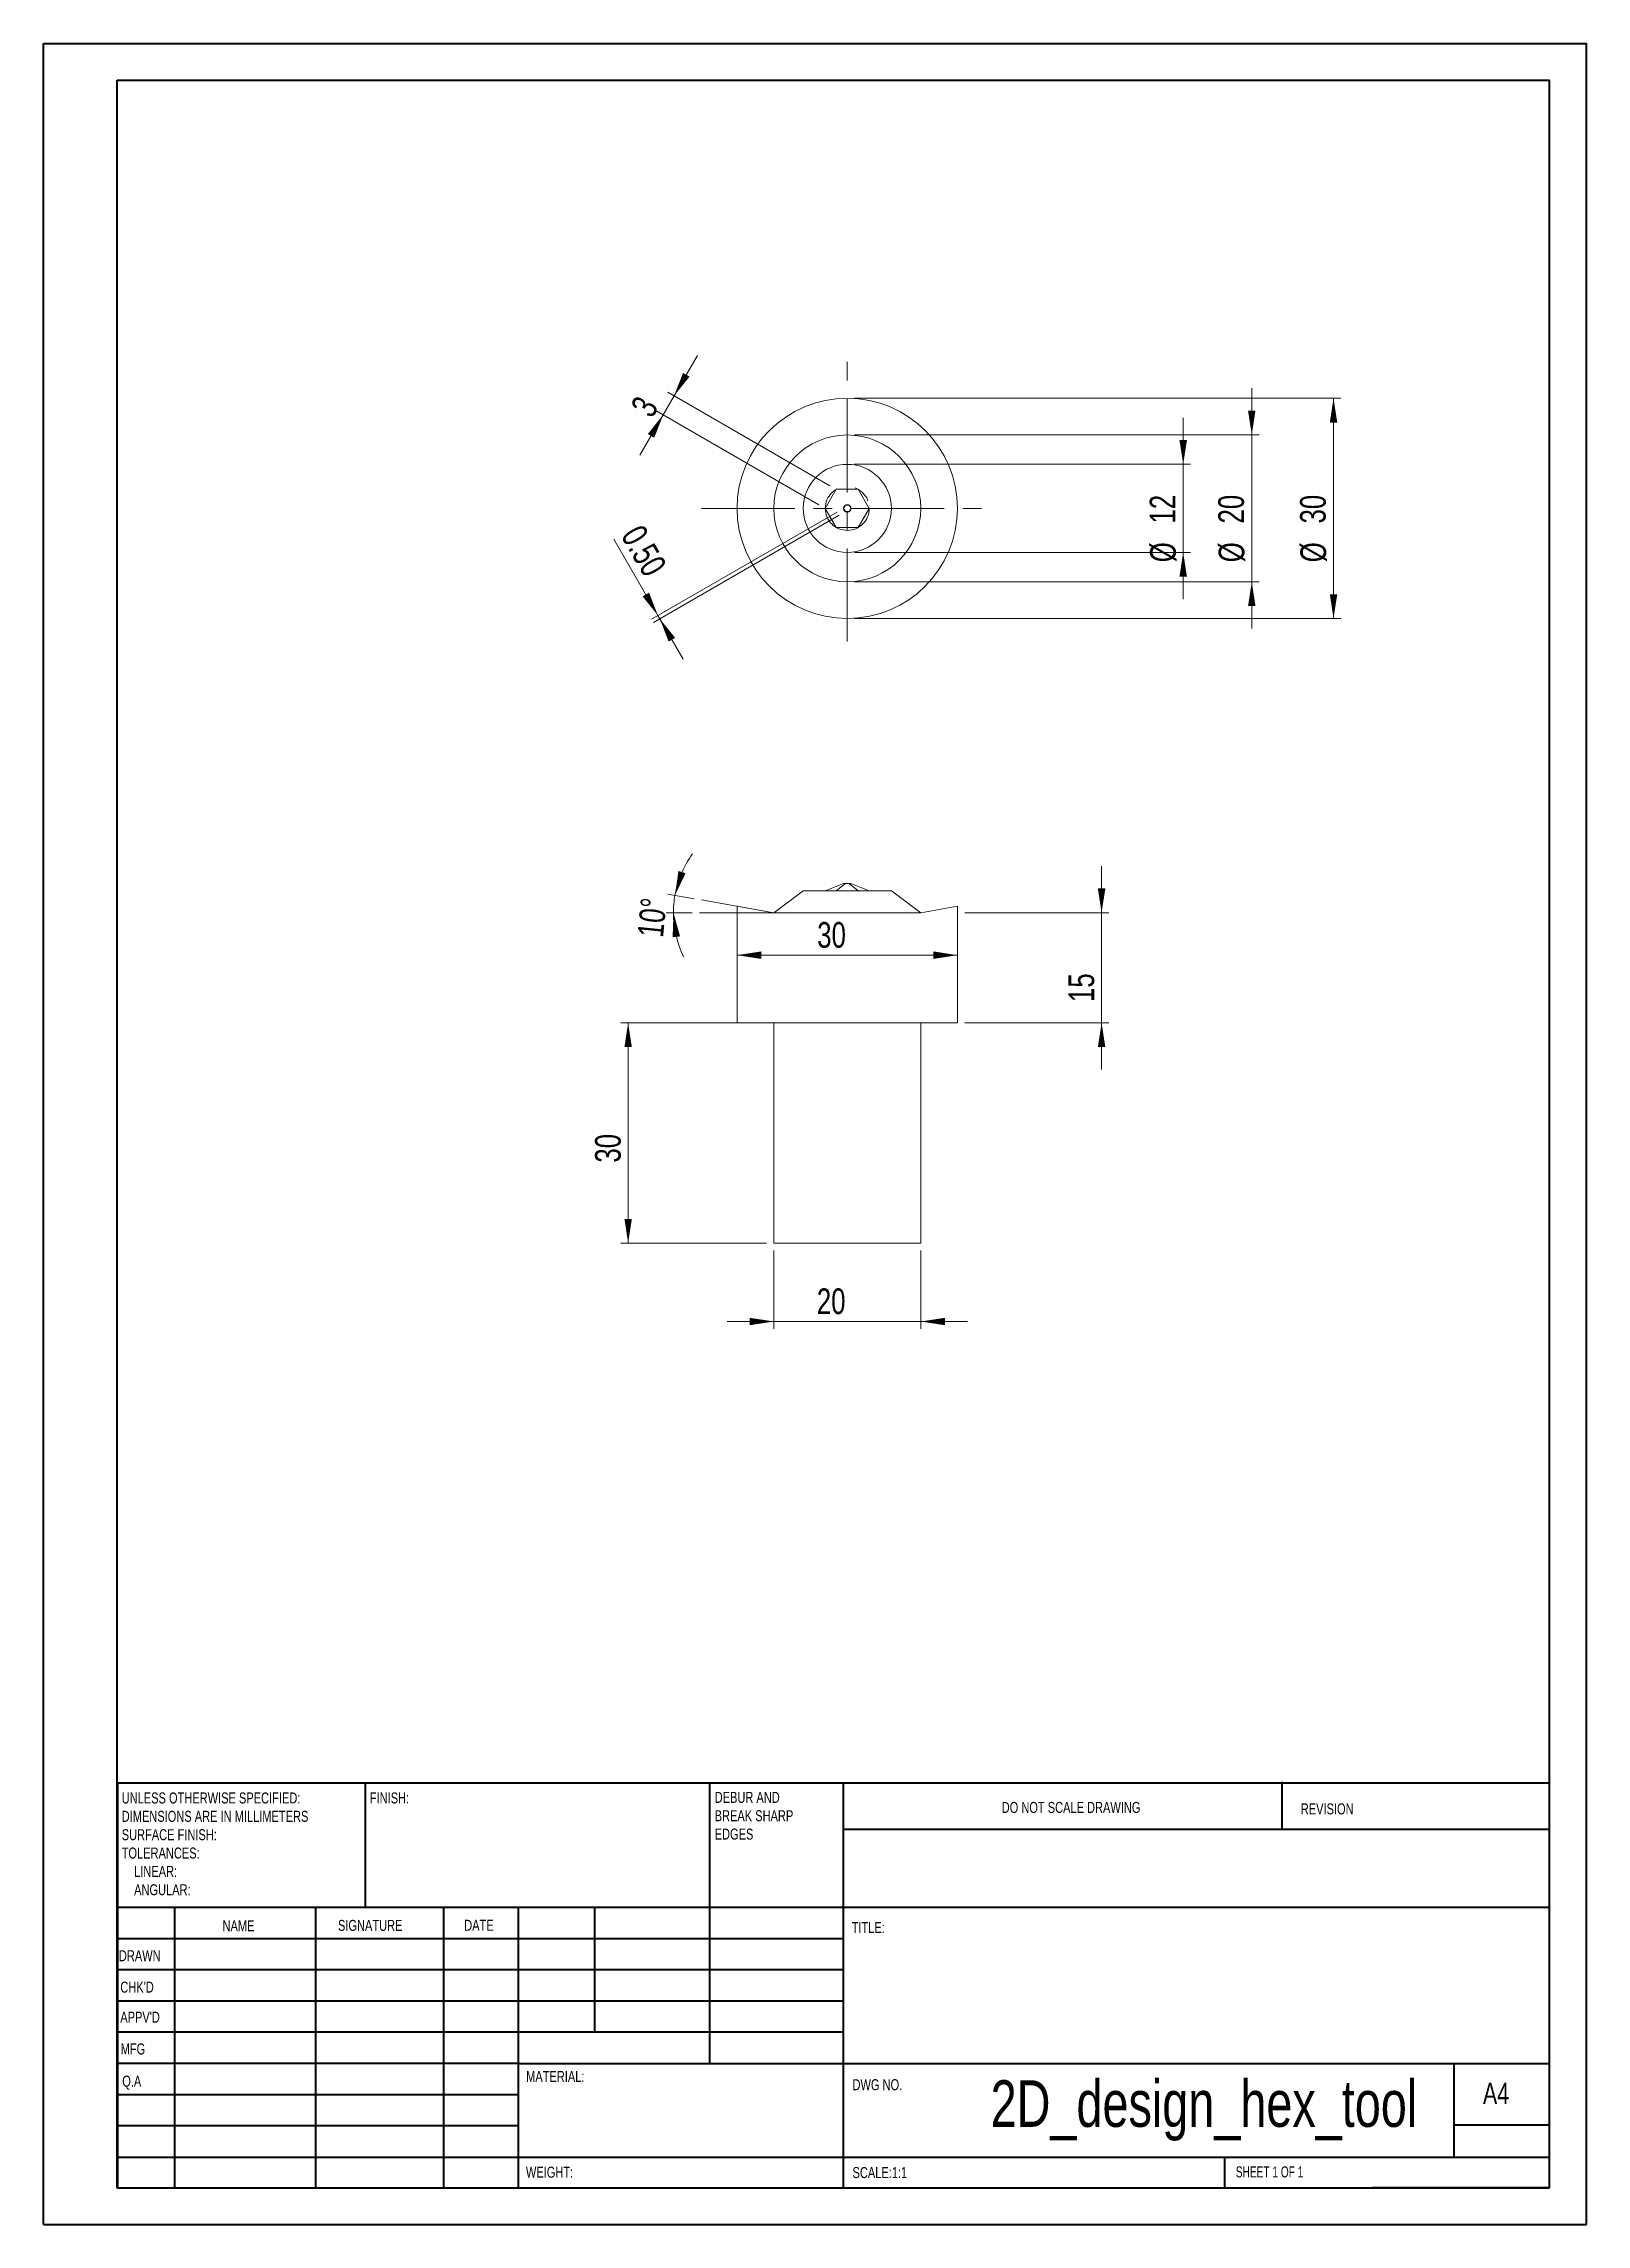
# Model space of a CAD drawing. Header units: millimetres. Extents: x 0 to 210, y 0 to 297.
import ezdxf

# ---------------------------------------------------------------- set-up
doc = ezdxf.new("R2010")
doc.units = ezdxf.units.MM
doc.linetypes.add('CENTERX2', pattern=[20.32, 12.7, -2.54, 2.54, -2.54])
doc.styles.add('SLDTEXTSTYLE0', font='TXT', dxfattribs={"width": 0.75})
doc.styles.add('SLDTEXTSTYLE1', font='TXT', dxfattribs={"width": 0.6875})
doc.dimstyles.new('SLDDIMSTYLE0', dxfattribs={"dimtxt": 3.5, "dimasz": 3.302, "dimexe": 0, "dimexo": 0.0625, "dimgap": 0.875, "dimtad": 1, "dimrnd": 1e-09, "dimzin": 12, "dimdsep": 46, "dimtxsty": 'SLDTEXTSTYLE0', "dimsah": 1, "dimcen": 0.09, "dimadec": 0, "dimazin": 3, "dimtfac": 1, "dimtofl": 0, "dimtmove": 0, "dimatfit": 3, "dimfxl": 1, "dimfrac": 2, "dimtolj": 1, "dimtzin": 12, "dimarcsym": 0})
doc.dimstyles.new('SLDDIMSTYLE1', dxfattribs={"dimtxt": 3.5, "dimasz": 3.302, "dimexe": 0, "dimexo": 0.0625, "dimgap": 0.875, "dimtad": 1, "dimrnd": 1e-09, "dimzin": 12, "dimdsep": 46, "dimtxsty": 'SLDTEXTSTYLE0', "dimsah": 1, "dimcen": 0.09, "dimadec": 0, "dimazin": 3, "dimtfac": 1, "dimtmove": 0, "dimatfit": 0, "dimfxl": 1, "dimfrac": 2, "dimtolj": 1, "dimtzin": 12, "dimarcsym": 0})
doc.dimstyles.new('SLDDIMSTYLE2', dxfattribs={"dimtxt": 3.5, "dimasz": 3.302, "dimexe": 0, "dimexo": 0.0625, "dimgap": 0.875, "dimtad": 1, "dimdec": 4, "dimzin": 12, "dimdsep": 46, "dimtxsty": 'SLDTEXTSTYLE0', "dimsah": 1, "dimcen": 0.09, "dimazin": 3, "dimtfac": 1, "dimtofl": 0, "dimtmove": 0, "dimatfit": 3, "dimfxl": 1, "dimfrac": 2, "dimtolj": 1, "dimtzin": 12, "dimarcsym": 0})
doc.dimstyles.new('SLDDIMSTYLE3', dxfattribs={"dimtxt": 3.5, "dimasz": 3.302, "dimexe": 0, "dimexo": 0.0625, "dimgap": 0.875, "dimtad": 1, "dimrnd": 1e-09, "dimzin": 4, "dimdsep": 46, "dimtxsty": 'SLDTEXTSTYLE0', "dimsah": 1, "dimcen": 0.09, "dimadec": 0, "dimazin": 1, "dimtfac": 1, "dimtmove": 0, "dimatfit": 0, "dimfxl": 1, "dimfrac": 2, "dimtolj": 1, "dimtzin": 12, "dimarcsym": 0})

# ---------------------------------------------------------------- blocks, each defined once
blk = doc.blocks.new('_D')
at = {"color": 7, "linetype": 'Continuous', "lineweight": 0, "transparency": 16777216}
for p, q in [((110.47, 248.92), (176.66, 248.92)), ((175.66, 218.92), (175.66, 248.92)), ((110.47, 218.92), (176.66, 218.92))]:
    blk.add_line(p, q, dxfattribs=at)
for points in [[(175.66, 248.92), (175.16, 245.61), (176.17, 245.61)], [(175.66, 218.92), (176.17, 222.22), (175.16, 222.22)]]:
    blk.add_solid(points, dxfattribs=at)
at = {"color": 7, "linetype": 'Continuous', "lineweight": 0, "transparency": 16777216, "char_height": 3.5, "attachment_point": 1, "rotation": 90, "style": 'SLDTEXTSTYLE0'}
for s, insert in [('30', (171.1, 231.86, 0.1)), ('%%c', (171.15, 226.58, 0.1))]:
    blk.add_mtext(s, dxfattribs=dict(at, insert=insert))
blk = doc.blocks.new('_D_1')
at = {"color": 7, "linetype": 'Continuous', "lineweight": 0, "transparency": 16777216}
for p, q in [((164.53, 243.92), (164.53, 250.27)), ((110.47, 243.92), (165.53, 243.92)), ((164.53, 223.92), (164.53, 243.92)), ((110.47, 223.92), (165.53, 223.92)), ((164.53, 223.92), (164.53, 217.57))]:
    blk.add_line(p, q, dxfattribs=at)
for points in [[(164.53, 243.92), (165.04, 247.22), (164.03, 247.22)], [(164.53, 223.92), (164.03, 220.61), (165.04, 220.61)]]:
    blk.add_solid(points, dxfattribs=at)
at = {"color": 7, "linetype": 'Continuous', "lineweight": 0, "transparency": 16777216, "char_height": 3.5, "attachment_point": 1, "rotation": 90, "style": 'SLDTEXTSTYLE0'}
for s, insert in [('20', (159.97, 231.86, 0.1)), ('%%c', (160.02, 226.58, 0.1))]:
    blk.add_mtext(s, dxfattribs=dict(at, insert=insert))
blk = doc.blocks.new('_D_2')
at = {"color": 7, "linetype": 'Continuous', "lineweight": 0, "transparency": 16777216}
for p, q in [((155.2, 239.92), (155.2, 246.27)), ((110.47, 239.92), (156.2, 239.92)), ((155.2, 227.92), (155.2, 239.92)), ((110.47, 227.92), (156.2, 227.92)), ((155.2, 227.92), (155.2, 221.57))]:
    blk.add_line(p, q, dxfattribs=at)
for points in [[(155.2, 239.92), (155.71, 243.22), (154.69, 243.22)], [(155.2, 227.92), (154.69, 224.61), (155.71, 224.61)]]:
    blk.add_solid(points, dxfattribs=at)
at = {"color": 7, "linetype": 'Continuous', "lineweight": 0, "transparency": 16777216, "char_height": 3.5, "attachment_point": 1, "rotation": 90, "style": 'SLDTEXTSTYLE0'}
for s, insert in [('12', (150.64, 231.86, 0.1)), ('%%c', (150.69, 226.58, 0.1))]:
    blk.add_mtext(s, dxfattribs=dict(at, insert=insert))
blk = doc.blocks.new('_D_3')
at = {"color": 7, "linetype": 'Continuous', "lineweight": 0, "transparency": 16777216}
for p, q in [((85.91, 249.26), (89.08, 254.75)), ((107.11, 237.01), (85.04, 249.76)), ((84.41, 246.66), (81.23, 241.16)), ((105.61, 234.42), (83.54, 247.16)), ((84.41, 246.66), (85.91, 249.26))]:
    blk.add_line(p, q, dxfattribs=at)
for points in [[(85.91, 249.26), (88, 251.86), (87.12, 252.37)], [(84.41, 246.66), (82.32, 244.05), (83.2, 243.54)]]:
    blk.add_solid(points, dxfattribs=at)
at = {"color": 7, "linetype": 'Continuous', "lineweight": 0, "transparency": 16777216, "insert": (79.86, 247.81, 0.1), "char_height": 3.5, "attachment_point": 1, "rotation": 60, "style": 'SLDTEXTSTYLE0'}
blk.add_mtext('3', dxfattribs=at)
blk = doc.blocks.new('_D_4')
at = {"color": 7, "linetype": 'Continuous', "lineweight": 0, "transparency": 16777216}
for p, q in [((144.09, 178.85), (144.09, 185.2)), ((125.47, 178.85), (145.09, 178.85)), ((144.09, 178.85), (144.09, 163.85)), ((125.47, 163.85), (145.09, 163.85)), ((144.09, 163.85), (144.09, 157.5))]:
    blk.add_line(p, q, dxfattribs=at)
for points in [[(144.09, 178.85), (144.6, 182.15), (143.58, 182.15)], [(144.09, 163.85), (143.58, 160.55), (144.6, 160.55)]]:
    blk.add_solid(points, dxfattribs=at)
at = {"color": 7, "linetype": 'Continuous', "lineweight": 0, "transparency": 16777216, "insert": (139.58, 166.69, 0.1), "char_height": 3.5, "attachment_point": 1, "rotation": 90, "style": 'SLDTEXTSTYLE0'}
blk.add_mtext('15', dxfattribs=at)
blk = doc.blocks.new('_D_5')
at = {"color": 7, "linetype": 'Continuous', "lineweight": 0, "transparency": 16777216}
for p, q in [((98.47, 163.85), (78.64, 163.85)), ((79.64, 163.85), (79.64, 133.85)), ((98.47, 133.85), (78.64, 133.85))]:
    blk.add_line(p, q, dxfattribs=at)
for points in [[(79.64, 163.85), (79.14, 160.55), (80.15, 160.55)], [(79.64, 133.85), (80.15, 137.15), (79.14, 137.15)]]:
    blk.add_solid(points, dxfattribs=at)
at = {"color": 7, "linetype": 'Continuous', "lineweight": 0, "transparency": 16777216, "insert": (75.13, 144.82, 0.1), "char_height": 3.5, "attachment_point": 1, "rotation": 90, "style": 'SLDTEXTSTYLE0'}
blk.add_mtext('30', dxfattribs=at)
blk = doc.blocks.new('_D_6')
at = {"color": 7, "linetype": 'Continuous', "lineweight": 0, "transparency": 16777216}
for p, q in [((88.64, 180.76), (85.04, 181.39)), ((88.37, 178.85), (84.82, 178.85))]:
    blk.add_line(p, q, dxfattribs=at)
for start, end in [(143.9634, 170), (170, 180), (180, 206.0366)]:
    blk.add_arc((99.47, 178.85), 13.66, start, end, dxfattribs=at)
for points in [[(86.02, 181.22), (87.46, 184.23), (86.49, 184.53)], [(85.82, 178.85), (85.7, 175.51), (86.71, 175.63)]]:
    blk.add_solid(points, dxfattribs=at)
at = {"color": 7, "linetype": 'Continuous', "lineweight": 0, "transparency": 16777216, "insert": (80.9, 175.73, 0.1), "char_height": 3.5, "attachment_point": 1, "rotation": 84.3033, "style": 'SLDTEXTSTYLE0'}
blk.add_mtext('10°', dxfattribs=at)
blk = doc.blocks.new('_D_7')
at = {"color": 7, "linetype": 'Continuous', "lineweight": 0, "transparency": 16777216}
for p, q in [((94.47, 177.85), (94.47, 172.07)), ((124.47, 177.85), (124.47, 172.07)), ((94.47, 173.07), (124.47, 173.07))]:
    blk.add_line(p, q, dxfattribs=at)
for points in [[(94.47, 173.07), (97.78, 172.56), (97.78, 173.58)], [(124.47, 173.07), (121.17, 173.58), (121.17, 172.56)]]:
    blk.add_solid(points, dxfattribs=at)
at = {"color": 7, "linetype": 'Continuous', "lineweight": 0, "transparency": 16777216, "insert": (105.38, 177.58, 0.1), "char_height": 3.5, "attachment_point": 1, "style": 'SLDTEXTSTYLE0'}
blk.add_mtext('30', dxfattribs=at)
blk = doc.blocks.new('_D_8')
at = {"color": 7, "linetype": 'Continuous', "lineweight": 0, "transparency": 16777216}
for p, q in [((99.47, 132.85), (99.47, 122.18)), ((119.47, 132.85), (119.47, 122.18)), ((99.47, 123.18), (93.12, 123.18)), ((99.47, 123.18), (119.47, 123.18)), ((119.47, 123.18), (125.82, 123.18))]:
    blk.add_line(p, q, dxfattribs=at)
for points in [[(99.47, 123.18), (96.17, 123.68), (96.17, 122.67)], [(119.47, 123.18), (122.78, 122.67), (122.78, 123.68)]]:
    blk.add_solid(points, dxfattribs=at)
at = {"color": 7, "linetype": 'Continuous', "lineweight": 0, "transparency": 16777216, "insert": (105.33, 127.69, 0.1), "char_height": 3.5, "attachment_point": 1, "style": 'SLDTEXTSTYLE0'}
blk.add_mtext('20', dxfattribs=at)
blk = doc.blocks.new('_D_9')
at = {"color": 7, "linetype": 'Continuous', "lineweight": 0, "transparency": 16777216}
for p, q in [((108.11, 233.42), (82.83, 218.82)), ((108.36, 232.98), (83.08, 218.39)), ((83.7, 219.32), (77.7, 229.72)), ((83.7, 219.32), (83.95, 218.89)), ((83.95, 218.89), (87.13, 213.39))]:
    blk.add_line(p, q, dxfattribs=at)
for points in [[(83.7, 219.32), (82.49, 222.44), (81.61, 221.93)], [(83.95, 218.89), (85.16, 215.78), (86.04, 216.29)]]:
    blk.add_solid(points, dxfattribs=at)
at = {"color": 7, "linetype": 'Continuous', "lineweight": 0, "transparency": 16777216, "insert": (81.6, 231.98, 0.1), "char_height": 3.5, "attachment_point": 1, "rotation": 300, "style": 'SLDTEXTSTYLE0'}
blk.add_mtext('0.50', dxfattribs=at)
blk = doc.blocks.new('SW_NOTE_0')
at = {"color": 0, "linetype": 'Continuous', "lineweight": 0, "char_height": 1.5, "attachment_point": 1, "style": 'SLDTEXTSTYLE0'}
for s, insert in [('DEBUR AND', (0, 1.93)), ('BREAK SHARP', (0, -0.57)), ('EDGES', (0, -3.07))]:
    blk.add_mtext(s, dxfattribs=dict(at, insert=insert))
blk = doc.blocks.new('SW_NOTE_1')
at = {"color": 0, "linetype": 'Continuous', "lineweight": 0, "char_height": 1.5, "attachment_point": 1, "style": 'SLDTEXTSTYLE0'}
for s, insert in [('UNLESS OTHERWISE SPECIFIED:', (0, 1.93)), ('DIMENSIONS ARE IN MILLIMETERS', (0, -0.57)), ('TOLERANCES:', (0, -5.57)), ('SURFACE FINISH:', (0, -3.07)), ('LINEAR:', (1.69, -8.07)), ('ANGULAR:', (1.69, -10.57))]:
    blk.add_mtext(s, dxfattribs=dict(at, insert=insert))

msp = doc.modelspace()

# ---------------------------------------------------------------- linework, layer by layer
at = {"color": 7, "linetype": 'Continuous', "lineweight": 40}
for p, q in [((0.07884, 0.21478), (0.07884, 297.21478)), ((0.07884, 297.21478), (210.07884, 297.21478)), ((210.07884, 0.21478), (210.07884, 297.21478)), ((210.07884, 292.21478), (210.07884, 297.21478)), ((10.07884, 292.21478), (205.07884, 292.21478)), ((10.07884, 5.21478), (10.07884, 292.21478)), ((205.07884, 5.21478), (205.07884, 292.21478)), ((10.11082, 60.37093), (205.07884, 60.37093)), ((10.11082, 60.37093), (10.11082, 5.12093)), ((43.91082, 43.37093), (43.91082, 60.37093)), ((90.71082, 60.37093), (90.71082, 22.12093)), ((108.91082, 60.37093), (108.91082, 5.12093)), ((168.67884, 54.08978), (168.67884, 60.46478)), ((205.07884, 53.99593), (108.91082, 53.99593)), ((205.07884, 43.37093), (10.11082, 43.37093)), ((17.91082, 43.37093), (17.91082, 5.12093)), ((37.10177, 43.37093), (37.10177, 5.12093)), ((54.50975, 43.37093), (54.50975, 5.12093)), ((64.71082, 5.12093), (64.71082, 43.37093)), ((75.11082, 26.37093), (75.11082, 43.37093)), ((108.91082, 39.12093), (10.11082, 39.12093)), ((108.91082, 34.87093), (10.11082, 34.87093)), ((108.91082, 30.62093), (10.11082, 30.62093)), ((108.91082, 26.37093), (10.11082, 26.37093)), ((64.71082, 22.12093), (10.11082, 22.12093)), ((64.71082, 22.12093), (205.07884, 22.12093)), ((192.07884, 9.46478), (192.07884, 22.21478)), ((64.71082, 17.87086), (10.11082, 17.87086)), ((64.71082, 13.62093), (10.11082, 13.62093)), ((205.07884, 13.71478), (192.07884, 13.71478)), ((10.11082, 9.37093), (205.07884, 9.37093)), ((160.87884, 5.21478), (160.87884, 9.46478)), ((10.07884, 5.21478), (205.07884, 5.21478)), ((205.07884, 5.21478), (180.98831, 5.21478)), ((0.07884, 0.21478), (210.07884, 0.21478))]:
    msp.add_line(p, q, dxfattribs=at)
at = {"color": 7, "linetype": 'CENTERX2', "lineweight": 0}
for p, q in [((109.47411, 215.76968), (109.47411, 255.32196)), ((89.62604, 233.91677), (129.73661, 233.91677)), ((109.47411, 218.91677), (109.47411, 215.76968)), ((99.47411, 178.84779), (89.368, 178.84779)), ((99.47411, 178.84779), (89.62604, 180.58427))]:
    msp.add_line(p, q, dxfattribs=at)
at = {"color": 7, "linetype": 'Continuous', "lineweight": 0}
for p, q in [((107.97411, 236.51485), (106.47411, 233.91677)), ((110.97411, 236.51485), (107.97411, 236.51485)), ((110.97411, 236.51485), (112.47411, 233.91677)), ((112.47411, 233.91677), (110.97411, 236.51485)), ((106.47411, 233.91677), (107.97411, 231.31869)), ((109.22411, 234.34978), (108.97411, 233.91677)), ((108.97411, 233.91677), (109.22411, 233.48376)), ((109.72411, 234.34978), (109.22411, 234.34978)), ((109.22411, 233.48376), (109.72411, 233.48376)), ((109.97411, 233.91677), (109.72411, 234.34978)), ((109.72411, 233.48376), (109.97411, 233.91677)), ((110.97411, 231.31869), (112.47411, 233.91677)), ((107.97411, 231.31869), (110.97411, 231.31869)), ((103.47411, 181.84779), (99.47411, 178.84779)), ((115.47411, 181.84779), (103.47411, 181.84779)), ((106.47411, 181.84779), (108.97411, 182.84779)), ((106.47411, 181.84779), (109.47411, 181.84779)), ((109.22411, 182.84779), (107.97411, 181.84779)), ((109.97411, 182.84779), (108.97411, 182.84779)), ((109.22411, 181.84779), (108.97411, 181.84779)), ((109.47411, 181.84779), (109.22411, 181.84779)), ((109.72411, 182.84779), (110.97411, 181.84779)), ((112.47411, 181.84779), (109.97411, 182.84779)), ((115.47411, 181.84779), (119.47411, 178.84779)), ((94.47411, 178.84779), (94.47411, 179.72942)), ((99.47411, 178.84779), (94.47411, 179.72942)), ((94.47411, 163.84779), (94.47411, 178.84779)), ((99.47411, 178.84779), (119.47411, 178.84779)), ((99.47411, 178.84779), (119.47411, 178.84779)), ((119.47411, 178.84779), (124.47411, 179.72942)), ((124.47411, 178.84779), (124.47411, 179.72942)), ((124.47411, 178.84779), (124.47411, 163.84779)), ((124.47411, 163.84779), (94.47411, 163.84779)), ((99.47411, 163.84779), (99.47411, 133.84779)), ((119.47411, 133.84779), (119.47411, 163.84779)), ((99.47411, 133.84779), (119.47411, 133.84779))]:
    msp.add_line(p, q, dxfattribs=at)
for radius in [15, 10, 6]:
    msp.add_circle((109.47411, 233.91677), radius, dxfattribs=at)
at = {"color": 7, "linetype": 'CENTERX2', "lineweight": 0}
for radius in [3, 0.5]:
    msp.add_circle((109.47411, 233.91677), radius, dxfattribs=at)

# ---------------------------------------------------------------- block references
at = {"color": 7, "linetype": 'Continuous', "lineweight": 0}
for name, p in [('SW_NOTE_1', (10.70449, 57.1083)), ('SW_NOTE_0', (91.42004, 57.19042))]:
    msp.add_blockref(name, p, dxfattribs=at)

# ---------------------------------------------------------------- texts
for s, insert, char_height, attachment_point, style in [('FINISH:', (44.48211, 59.0402), 1.5, 1, 'SLDTEXTSTYLE0'), ('DO NOT SCALE DRAWING', (130.49348, 57.74777), 1.5, 1, 'SLDTEXTSTYLE0'), ('REVISION', (171.20643, 57.54969), 1.5, 1, 'SLDTEXTSTYLE0'), ('NAME', (24.43306, 41.62241), 1.5, 1, 'SLDTEXTSTYLE0'), ('SIGNATURE', (40.14441, 41.68268), 1.5, 1, 'SLDTEXTSTYLE0'), ('DATE', (57.32552, 41.69711), 1.5, 1, 'SLDTEXTSTYLE0'), ('TITLE:', (110.06701, 41.39926), 1.5, 1, 'SLDTEXTSTYLE0'), ('DRAWN', (10.32297, 37.55064), 1.5, 1, 'SLDTEXTSTYLE0'), ("CHK'D", (10.52129, 33.27533), 1.5, 1, 'SLDTEXTSTYLE0'), ("APPV'D", (10.51254, 29.18522), 1.5, 1, 'SLDTEXTSTYLE0'), ('MFG', (10.56601, 24.85463), 1.5, 1, 'SLDTEXTSTYLE0'), ('MATERIAL:', (65.75668, 21.10698), 1.5, 1, 'SLDTEXTSTYLE0'), ('Q.A', (10.77986, 20.47058), 1.5, 1, 'SLDTEXTSTYLE0'), ('DWG NO.', (110.18479, 19.98957), 1.5, 1, 'SLDTEXTSTYLE0'), ('2D_design_hex_tool', (158.02178, 19.84652), 6.35, 2, 'SLDTEXTSTYLE0'), ('A4', (195.99983, 19.51522), 2.910417, 1, 'SLDTEXTSTYLE0'), ('WEIGHT:', (65.72863, 8.07024), 1.4986, 1, 'SLDTEXTSTYLE0'), ('SCALE:1:1', (110.18479, 8.02101), 1.5, 1, 'SLDTEXTSTYLE0'), ('SHEET 1 OF 1', (162.35714, 8.11487), 1.5, 1, 'SLDTEXTSTYLE1')]:
    msp.add_mtext(s, dxfattribs=dict(at, insert=insert, char_height=char_height, attachment_point=attachment_point, style=style))

# ---------------------------------------------------------------- dimensions: what is measured, and where the dimension line sits
for base, p1, p2, angle, dimstyle, picture, middle in [((85.90644, 249.25562), (106.47411, 233.91677), (107.97411, 236.51485), 60, 'SLDDIMSTYLE1', '_D_3', (85.12494, 247.90203)), ((83.95013, 218.89182), (108.97411, 233.91677), (109.22411, 233.48376), 300, 'SLDDIMSTYLE3', '_D_9', (80.6696, 224.57386)), ((144.08931, 163.84779), (124.47411, 178.84779), (124.47411, 163.84779), 90, 'SLDDIMSTYLE1', '_D_4', (144.08931, 170.69322)), ((79.64407, 133.84779), (99.47411, 163.84779), (99.47411, 133.84779), 90, 'SLDDIMSTYLE0', '_D_5', (79.64407, 148.82741))]:
    dim = msp.add_linear_dim(base=base, p1=p1, p2=p2, angle=angle, dimstyle=dimstyle, dxfattribs=at)
    dim.commit()
    dim.dimension.update_dxf_attribs({"geometry": picture, "text_midpoint": middle, "dimtype": 160})
for base, p1, p2, dimstyle, picture, middle in [((161.72824, 243.91677), (109.47411, 223.91677), (109.47411, 243.91677), 'SLDDIMSTYLE1', '_D_1', (161.72824, 233.22544)), ((172.85952, 248.91677), (109.47411, 218.91677), (109.47411, 248.91677), 'SLDDIMSTYLE0', '_D', (172.85952, 233.22544)), ((152.39761, 239.91677), (109.47411, 227.91677), (109.47411, 239.91677), 'SLDDIMSTYLE1', '_D_2', (152.39761, 233.22544))]:
    dim = msp.add_linear_dim(base=base, p1=p1, p2=p2, angle=90, text='%%c<>', dimstyle=dimstyle, dxfattribs=at)
    dim.commit()
    dim.dimension.update_dxf_attribs({"geometry": picture, "text_midpoint": middle, "dimtype": 160})
dim = msp.add_angular_dim_2l(base=(85.86771, 180.03819), line1=((89.62604, 180.58427), (99.47411, 178.84779)), line2=((89.368, 178.84779), (99.47411, 178.84779)), dimstyle='SLDDIMSTYLE2', dxfattribs=at)
dim.commit()
dim.dimension.update_dxf_attribs({"geometry": '_D_6', "text_midpoint": (85.88319, 180.20356), "dimtype": 162})
for base, p1, p2, dimstyle, picture, middle in [((124.47411, 173.06988), (94.47411, 178.84779), (124.47411, 178.84779), 'SLDDIMSTYLE0', '_D_7', (109.39255, 173.06988)), ((119.47411, 123.17564), (99.47411, 133.84779), (119.47411, 133.84779), 'SLDDIMSTYLE1', '_D_8', (109.33359, 123.17564))]:
    dim = msp.add_linear_dim(base=base, p1=p1, p2=p2, dimstyle=dimstyle, dxfattribs=at)
    dim.commit()
    dim.dimension.update_dxf_attribs({"geometry": picture, "text_midpoint": middle, "dimtype": 160})

doc.saveas('drawing.dxf')
